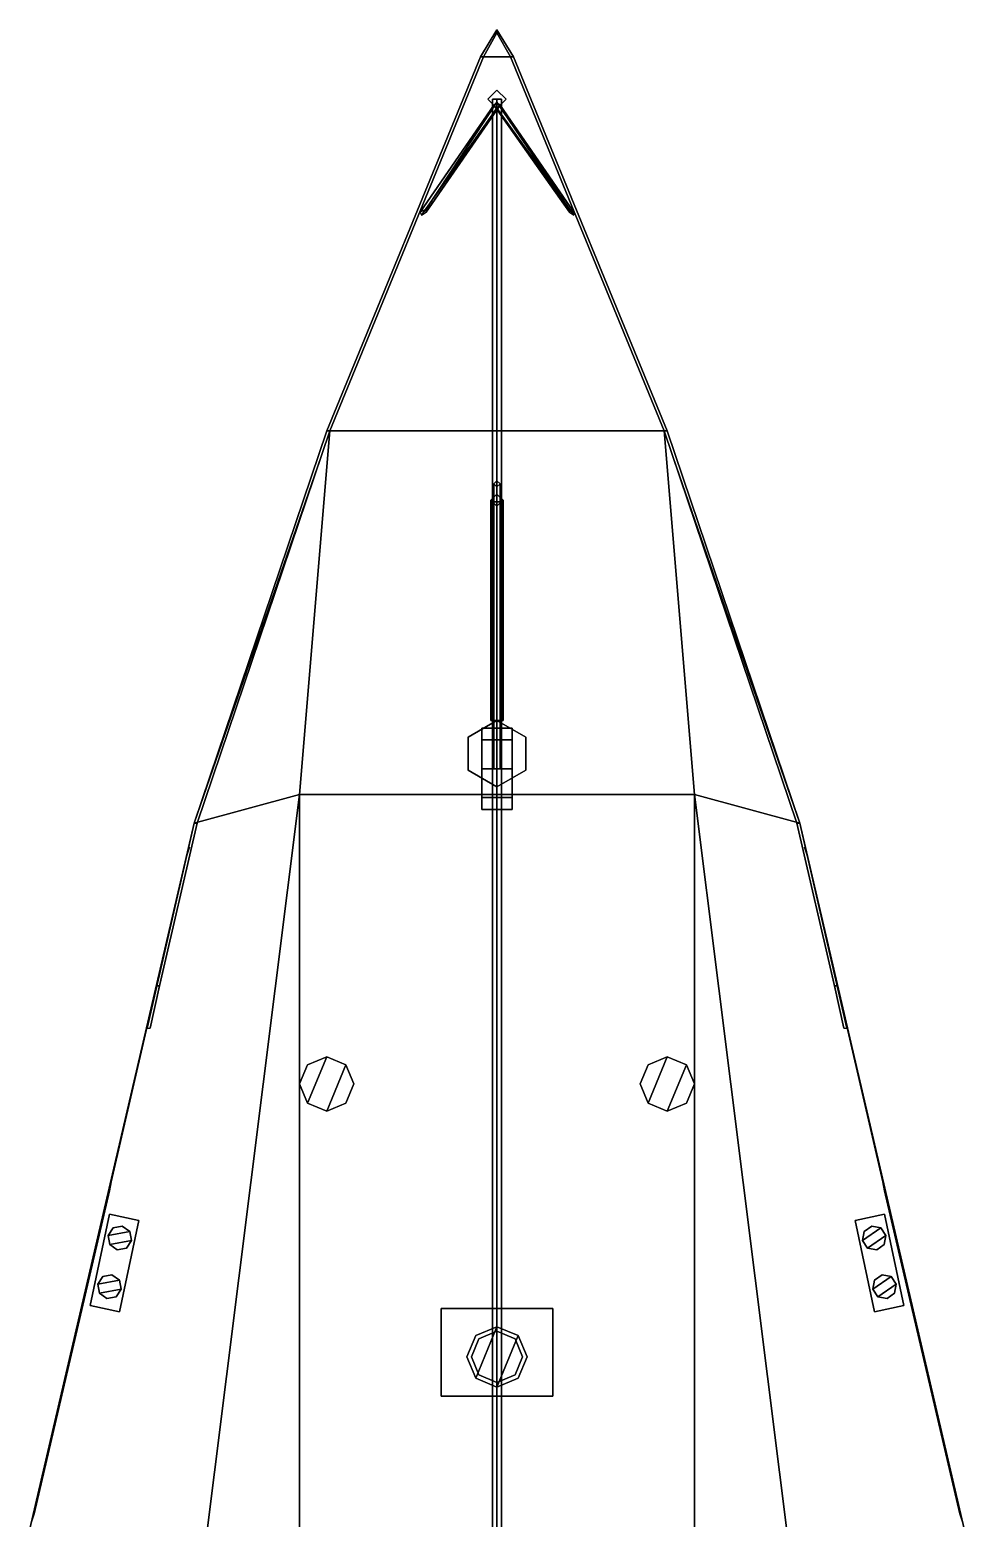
# Model space of a CAD drawing. Extents: x -5.2 to 5.2, y -30 to 29.6.
# Drawn here: x -3.1 to 3.1, y 19.72 to 29.59 of the extents above; entities that cross this region are included whole.
import ezdxf

# ---------------------------------------------------------------- set-up
doc = ezdxf.new("R2010")
doc.units = 0
doc.layers.get('0').update_dxf_attribs({"linetype": 'CONTINUOUS'})
doc.layers.add('RAILINGS', color=6, linetype='CONTINUOUS')

msp = doc.modelspace()

# ---------------------------------------------------------------- linework, layer by layer
for points in [[(-0.09, 29.41, 1.53), (0, 29.57, 1.53), (0, 29.59, 1.53), (-0.11, 29.41, 1.53)], [(0, 29.59, 1.53), (0, 29.59), (-0.11, 29.41), (-0.11, 29.41, 1.53)], [(0, 29.57, 1), (0, 29.57, 1), (-0.09, 29.41, 1), (0.09, 29.41, 1)], [(-0.09, 29.41, 1), (0, 29.57, 1), (0, 29.57, 1.53), (-0.09, 29.41, 1.53)], [(0.11, 29.41), (0, 29.59), (0, 29.59, 1.53), (0.11, 29.41, 1.53)], [(0.11, 29.41, 1.53), (0, 29.59, 1.53), (0, 29.57, 1.53), (0.09, 29.41, 1.53)], [(0, 29.57, 1.53), (0, 29.57, 1), (0.09, 29.41, 1), (0.09, 29.41, 1.53)], [(-1.11, 26.93, 1.4), (-0.09, 29.41, 1.53), (-0.11, 29.41, 1.53), (-1.13, 26.93, 1.4)], [(-0.11, 29.41, 1.53), (-0.11, 29.41), (-1.13, 26.93), (-1.13, 26.93, 1.4)], [(1.11, 26.93, 0.95), (0.09, 29.41, 1), (-0.09, 29.41, 1), (-1.11, 26.93, 0.95)], [(-1.11, 26.93, 0.95), (-0.09, 29.41, 1), (-0.09, 29.41, 1.53), (-1.11, 26.93, 1.4)], [(0.09, 29.41, 1.53), (0.09, 29.41, 1), (1.11, 26.93, 0.95), (1.11, 26.93, 1.4)], [(1.13, 26.93, 1.4), (0.11, 29.41, 1.53), (0.09, 29.41, 1.53), (1.11, 26.93, 1.4)], [(1.13, 26.93), (0.11, 29.41), (0.11, 29.41, 1.53), (1.13, 26.93, 1.4)], [(0, 29.19, 0.99), (-0.06, 29.13, 0.99), (-0.06, 29.13, 4.66), (0, 29.19, 4.66)], [(0.06, 29.13, 4.66), (0, 29.19, 4.66), (-0.06, 29.13, 4.66), (0, 29.07, 4.66)], [(-0.06, 29.13, 0.99), (0, 29.07, 0.99), (0, 29.07, 4.66), (-0.06, 29.13, 4.66)], [(-0.03, 10.58, 11.58), (0, 10.58, 11.61), (0, 29.13, 2.39), (-0.03, 29.13, 2.36)], [(0, 10.58, 11.55), (-0.03, 10.58, 11.58), (-0.03, 29.13, 2.36), (0, 29.13, 2.33)], [(0.06, 29.13, 0.99), (0, 29.19, 0.99), (0, 29.19, 4.66), (0.06, 29.13, 4.66)], [(0, 29.07, 0.99), (0.06, 29.13, 0.99), (0.06, 29.13, 4.66), (0, 29.07, 4.66)], [(0, 10.58, 11.61), (0.03, 10.58, 11.58), (0.03, 29.13, 2.36), (0, 29.13, 2.39)], [(0.03, 10.58, 11.58), (0, 10.58, 11.55), (0, 29.13, 2.33), (0.03, 29.13, 2.36)], [(-0.47, 28.4, 0.97), (-0.51, 28.38, 0.97), (-0.02, 29.09, 2.27), (0, 29.11, 2.27)], [(-0.51, 28.38, 0.97), (-0.5, 28.36, 0.97), (0, 29.07, 2.27), (-0.02, 29.09, 2.27)], [(-0.5, 28.36, 0.97), (-0.47, 28.38, 0.97), (0.02, 29.09, 2.27), (0, 29.07, 2.27)], [(-0.47, 28.38, 0.97), (-0.47, 28.4, 0.97), (0, 29.11, 2.27), (0.02, 29.09, 2.27)], [(0.48, 28.4, 0.97), (0.48, 28.38, 0.97), (-0.02, 29.09, 2.27), (0, 29.11, 2.27)], [(0.48, 28.38, 0.97), (0.51, 28.36, 0.97), (0, 29.07, 2.27), (-0.02, 29.09, 2.27)], [(0.51, 28.38, 0.97), (0.48, 28.4, 0.97), (0, 29.11, 2.27), (0.02, 29.09, 2.27)], [(0.51, 28.36, 0.97), (0.51, 28.38, 0.97), (0.02, 29.09, 2.27), (0, 29.07, 2.27)], [(-1.31, 24.52, 0.91), (-1.11, 26.93, 0.95), (-1.11, 26.93, 0.95), (-2.01, 24.33, 0.91)], [(-1.99, 24.33, 1.31), (-1.11, 26.93, 1.4), (-1.13, 26.93, 1.4), (-2.01, 24.33, 1.31)], [(-1.13, 26.93, 1.4), (-1.13, 26.93), (-2.01, 24.33), (-2.01, 24.33, 1.31)], [(-1.99, 24.33, 0.91), (-1.11, 26.93, 0.95), (-1.11, 26.93, 1.4), (-1.99, 24.33, 1.31)], [(1.31, 24.52, 0.91), (1.11, 26.93, 0.95), (-1.11, 26.93, 0.95), (-1.31, 24.52, 0.91)], [(2.01, 24.33, 0.91), (1.11, 26.93, 0.95), (1.11, 26.93, 0.95), (1.31, 24.52, 0.91)], [(1.11, 26.93, 1.4), (1.11, 26.93, 0.95), (1.99, 24.33, 0.91), (1.99, 24.33, 1.31)], [(2.01, 24.33, 1.31), (1.13, 26.93, 1.4), (1.11, 26.93, 1.4), (1.99, 24.33, 1.31)], [(2.01, 24.33), (1.13, 26.93), (1.13, 26.93, 1.4), (2.01, 24.33, 1.31)], [(0, 26.6, 2.69), (-0.02, 26.58, 2.69), (-0.02, 26.46, 2.73), (0, 26.46, 2.75)], [(0, 26.6, 0.98), (-0.02, 26.58, 0.98), (-0.02, 26.58, 2.69), (0, 26.6, 2.69)], [(-0.02, 26.58, 2.69), (0, 26.56, 2.69), (0, 26.46, 2.71), (-0.02, 26.46, 2.73)], [(-0.02, 26.58, 0.98), (0, 26.56, 0.98), (0, 26.56, 2.69), (-0.02, 26.58, 2.69)], [(0.02, 26.58, 2.69), (0, 26.6, 2.69), (0, 26.46, 2.75), (0.02, 26.46, 2.73)], [(0.02, 26.58, 0.98), (0, 26.6, 0.98), (0, 26.6, 2.69), (0.02, 26.58, 2.69)], [(0, 26.56, 2.69), (0.02, 26.58, 2.69), (0.02, 26.46, 2.73), (0, 26.46, 2.71)], [(0, 26.56, 0.98), (0.02, 26.58, 0.98), (0.02, 26.58, 2.69), (0, 26.56, 2.69)], [(0, 25.01, 1.21), (-0.04, 25.01, 1.25), (-0.04, 26.47, 2.73), (0, 26.51, 2.69)], [(0, 26.43, 2.77), (0.04, 26.47, 2.73), (0, 26.51, 2.69), (-0.04, 26.47, 2.73)], [(-0.04, 25.01, 1.25), (0, 25.01, 1.29), (0, 26.43, 2.77), (-0.04, 26.47, 2.73)], [(-0.02, 24.69, 1.81), (0, 24.69, 1.83), (0, 26.46, 2.75), (-0.02, 26.46, 2.73)], [(0, 24.69, 1.79), (-0.02, 24.69, 1.81), (-0.02, 26.46, 2.73), (0, 26.46, 2.71)], [(0.04, 25.01, 1.25), (0, 25.01, 1.21), (0, 26.51, 2.69), (0.04, 26.47, 2.73)], [(0, 25.01, 1.29), (0.04, 25.01, 1.25), (0.04, 26.47, 2.73), (0, 26.43, 2.77)], [(0, 24.69, 1.83), (0.02, 24.69, 1.81), (0.02, 26.46, 2.73), (0, 26.46, 2.75)], [(0.02, 24.69, 1.81), (0, 24.69, 1.79), (0, 26.46, 2.71), (0.02, 26.46, 2.73)], [(-0.1905, 24.9, 1.27), (0, 25.01, 1.27), (0, 25.01, 0.91), (-0.1905, 24.9, 0.91)], [(-0.1905, 24.9, 1.27), (-0.1905, 24.68, 1.27), (0, 24.57, 1.27), (0, 25.01, 1.27)], [(0, 25.01, 1.27), (0.1905, 24.9, 1.27), (0.1905, 24.9, 0.91), (0, 25.01, 0.91)], [(0, 25.01, 1.27), (0, 24.57, 1.27), (0.1905, 24.68, 1.27), (0.1905, 24.9, 1.27)], [(-0.1905, 24.68, 1.27), (-0.1905, 24.9, 1.27), (-0.1905, 24.9, 0.91), (-0.1905, 24.68, 0.91)], [(-0.1, 24.96, 1.56), (-0.1, 24.8809, 1.7509), (0.1, 24.8809, 1.7509), (0.1, 24.96, 1.56)], [(-0.1, 24.8809, 1.3691), (-0.1, 24.96, 1.56), (0.1, 24.96, 1.56), (0.1, 24.8809, 1.3691)], [(-0.1, 24.96, 1.56), (-0.1, 24.4991, 1.7509), (-0.1, 24.69, 1.83), (-0.1, 24.8809, 1.7509)], [(-0.1, 24.8809, 1.3691), (-0.1, 24.42, 1.56), (-0.1, 24.4991, 1.7509), (-0.1, 24.96, 1.56)], [(-0.1, 24.8809, 1.7509), (-0.1, 24.69, 1.83), (0.1, 24.69, 1.83), (0.1, 24.8809, 1.7509)], [(-0.1, 24.69, 1.29), (-0.1, 24.8809, 1.3691), (0.1, 24.8809, 1.3691), (0.1, 24.69, 1.29)], [(-0.1, 24.69, 1.29), (-0.1, 24.4991, 1.3691), (-0.1, 24.42, 1.56), (-0.1, 24.8809, 1.3691)], [(0.1, 24.69, 1.29), (0.1, 24.8809, 1.3691), (0.1, 24.96, 1.56), (0.1, 24.4991, 1.3691)], [(0.1, 24.4991, 1.3691), (0.1, 24.96, 1.56), (0.1, 24.8809, 1.7509), (0.1, 24.42, 1.56)], [(0.1, 24.42, 1.56), (0.1, 24.8809, 1.7509), (0.1, 24.69, 1.83), (0.1, 24.4991, 1.7509)], [(0.1905, 24.9, 1.27), (0.1905, 24.68, 1.27), (0.1905, 24.68, 0.91), (0.1905, 24.9, 0.91)], [(0, 24.57, 1.27), (-0.1905, 24.68, 1.27), (-0.1905, 24.68, 0.91), (0, 24.57, 0.91)], [(-0.1, 24.69, 1.83), (-0.1, 24.4991, 1.7509), (0.1, 24.4991, 1.7509), (0.1, 24.69, 1.83)], [(-0.1, 24.4991, 1.3691), (-0.1, 24.69, 1.29), (0.1, 24.69, 1.29), (0.1, 24.4991, 1.3691)], [(0.1905, 24.68, 1.27), (0, 24.57, 1.27), (0, 24.57, 0.91), (0.1905, 24.68, 0.91)], [(-2.52, 14.88, 0.81), (-1.31, 24.52, 0.91), (-2.01, 24.33, 0.91), (-3.1, 19.65, 0.84)], [(-0.1, 24.4991, 1.7509), (-0.1, 24.42, 1.56), (0.1, 24.42, 1.56), (0.1, 24.4991, 1.7509)], [(-0.1, 24.42, 1.56), (-0.1, 24.4991, 1.3691), (0.1, 24.4991, 1.3691), (0.1, 24.42, 1.56)], [(3.1, 19.65, 0.84), (2.01, 24.33, 0.91), (1.31, 24.52, 0.91), (2.52, 14.88, 0.81)], [(-3.1, 19.65, 0.84), (-2.01, 24.33, 0.91), (-2.01, 24.33), (-3.1, 19.65)], [(-2.01, 24.33, 1.31), (-2.01, 24.33, 0.91), (-2.32, 22.97, 0.89), (-2.26, 23.25, 1.27)], [(-2.3, 22.97, 0.89), (-1.99, 24.33, 0.91), (-1.99, 24.33, 1.31), (-2.24, 23.25, 1.27)], [(-2.24, 23.25, 1.27), (-1.99, 24.33, 1.31), (-2.01, 24.33, 1.31), (-2.26, 23.25, 1.27)], [(2.26, 23.25, 1.27), (2.01, 24.33, 1.31), (1.99, 24.33, 1.31), (2.24, 23.25, 1.27)], [(1.99, 24.33, 1.31), (1.99, 24.33, 0.91), (2.3, 22.97, 0.89), (2.24, 23.25, 1.27)], [(3.1, 19.65), (2.01, 24.33), (2.01, 24.33, 0.91), (3.1, 19.65, 0.84)], [(2.32, 22.97, 0.89), (2.01, 24.33, 0.91), (2.01, 24.33, 1.31), (2.26, 23.25, 1.27)], [(-2.26, 23.25, 1.27), (-2.32, 22.97, 0.89), (-2.3, 22.97, 0.89), (-2.24, 23.25, 1.27)], [(2.24, 23.25, 1.27), (2.3, 22.97, 0.89), (2.32, 22.97, 0.89), (2.26, 23.25, 1.27)], [(-1.2573, 22.4727, 1.51), (-1.13, 22.78, 1.51), (-1.2573, 22.7273, 1.51), (-1.31, 22.6, 1.51)], [(-1.2573, 22.7273, 0.95), (-1.31, 22.6, 0.95), (-1.31, 22.6, 1.51), (-1.2573, 22.7273, 1.51)], [(-1.13, 22.42, 1.51), (-1.0027, 22.7273, 1.51), (-1.13, 22.78, 1.51), (-1.2573, 22.4727, 1.51)], [(-1.13, 22.78, 0.94), (-1.2573, 22.7273, 0.95), (-1.2573, 22.7273, 1.51), (-1.13, 22.78, 1.51)], [(-1.0027, 22.7273, 0.95), (-1.13, 22.78, 0.94), (-1.13, 22.78, 1.51), (-1.0027, 22.7273, 1.51)], [(-1.0027, 22.4727, 1.51), (-0.95, 22.6, 1.51), (-1.0027, 22.7273, 1.51), (-1.13, 22.42, 1.51)], [(-0.95, 22.6, 0.95), (-1.0027, 22.7273, 0.95), (-1.0027, 22.7273, 1.51), (-0.95, 22.6, 1.51)], [(1.0027, 22.4727, 1.51), (1.13, 22.78, 1.51), (1.0027, 22.7273, 1.51), (0.95, 22.6, 1.51)], [(1.0027, 22.7273, 0.95), (0.95, 22.6, 0.95), (0.95, 22.6, 1.51), (1.0027, 22.7273, 1.51)], [(1.13, 22.78, 0.94), (1.0027, 22.7273, 0.95), (1.0027, 22.7273, 1.51), (1.13, 22.78, 1.51)], [(1.13, 22.42, 1.51), (1.2573, 22.7273, 1.51), (1.13, 22.78, 1.51), (1.0027, 22.4727, 1.51)], [(1.2573, 22.7273, 0.95), (1.13, 22.78, 0.94), (1.13, 22.78, 1.51), (1.2573, 22.7273, 1.51)], [(1.2573, 22.4727, 1.51), (1.31, 22.6, 1.51), (1.2573, 22.7273, 1.51), (1.13, 22.42, 1.51)], [(1.31, 22.6, 0.95), (1.2573, 22.7273, 0.95), (1.2573, 22.7273, 1.51), (1.31, 22.6, 1.51)], [(-1.31, 22.6, 0.95), (-1.2573, 22.4727, 0.95), (-1.2573, 22.4727, 1.51), (-1.31, 22.6, 1.51)], [(-1.0027, 22.4727, 0.95), (-0.95, 22.6, 0.95), (-0.95, 22.6, 1.51), (-1.0027, 22.4727, 1.51)], [(0.95, 22.6, 0.95), (1.0027, 22.4727, 0.95), (1.0027, 22.4727, 1.51), (0.95, 22.6, 1.51)], [(1.2573, 22.4727, 0.95), (1.31, 22.6, 0.95), (1.31, 22.6, 1.51), (1.2573, 22.4727, 1.51)], [(-1.2573, 22.4727, 0.95), (-1.13, 22.42, 0.95), (-1.13, 22.42, 1.51), (-1.2573, 22.4727, 1.51)], [(-1.13, 22.42, 0.95), (-1.0027, 22.4727, 0.95), (-1.0027, 22.4727, 1.51), (-1.13, 22.42, 1.51)], [(1.0027, 22.4727, 0.95), (1.13, 22.42, 0.95), (1.13, 22.42, 1.51), (1.0027, 22.4727, 1.51)], [(1.13, 22.42, 0.95), (1.2573, 22.4727, 0.95), (1.2573, 22.4727, 1.51), (1.13, 22.42, 1.51)], [(-2.5711, 21.7365, 0.86), (-2.7, 21.13, 0.86), (-2.7, 21.13, 0.99), (-2.5711, 21.7365, 0.99)], [(-2.5711, 21.7365, 0.99), (-2.7, 21.13, 0.99), (-2.5044, 21.0884, 0.99), (-2.3755, 21.6949, 0.99)], [(-2.3755, 21.6949, 0.99), (-2.3755, 21.6949, 0.86), (-2.5711, 21.7365, 0.86), (-2.5711, 21.7365, 0.99)], [(2.5711, 21.7365, 0.99), (2.5711, 21.7365, 0.86), (2.3755, 21.6949, 0.86), (2.3755, 21.6949, 0.99)], [(2.3755, 21.6949, 0.99), (2.5044, 21.0884, 0.99), (2.7, 21.13, 0.99), (2.5711, 21.7365, 0.99)], [(2.7, 21.13, 0.99), (2.7, 21.13, 0.86), (2.5711, 21.7365, 0.86), (2.5711, 21.7365, 0.99)], [(-2.4858, 21.657, 1.18), (-2.546, 21.6458, 1.18), (-2.5806, 21.5954, 1.18), (-2.4353, 21.6223, 1.18)], [(-2.546, 21.6458, 0.99), (-2.5806, 21.5954, 0.99), (-2.5806, 21.5954, 1.18), (-2.546, 21.6458, 1.18)], [(-2.4353, 21.6223, 1.18), (-2.5806, 21.5954, 1.18), (-2.5695, 21.5351, 1.18), (-2.4241, 21.5621, 1.18)], [(-2.4858, 21.657, 0.99), (-2.546, 21.6458, 0.99), (-2.546, 21.6458, 1.18), (-2.4858, 21.657, 1.18)], [(-2.5044, 21.0884, 0.99), (-2.5044, 21.0884, 0.86), (-2.3755, 21.6949, 0.86), (-2.3755, 21.6949, 0.99)], [(-2.4353, 21.6223, 0.99), (-2.4858, 21.657, 0.99), (-2.4858, 21.657, 1.18), (-2.4353, 21.6223, 1.18)], [(-2.4241, 21.5621, 0.99), (-2.4353, 21.6223, 0.99), (-2.4353, 21.6223, 1.18), (-2.4241, 21.5621, 1.18)], [(2.3755, 21.6949, 0.86), (2.5044, 21.0884, 0.86), (2.5044, 21.0884, 0.99), (2.3755, 21.6949, 0.99)], [(2.4858, 21.657, 1.18), (2.4353, 21.6223, 1.18), (2.4241, 21.5621, 1.18), (2.546, 21.6458, 1.18)], [(2.546, 21.6458, 1.18), (2.4241, 21.5621, 1.18), (2.4588, 21.5116, 1.18), (2.5806, 21.5954, 1.18)], [(2.4353, 21.6223, 0.99), (2.4241, 21.5621, 0.99), (2.4241, 21.5621, 1.18), (2.4353, 21.6223, 1.18)], [(2.4858, 21.657, 0.99), (2.4353, 21.6223, 0.99), (2.4353, 21.6223, 1.18), (2.4858, 21.657, 1.18)], [(2.546, 21.6458, 0.99), (2.4858, 21.657, 0.99), (2.4858, 21.657, 1.18), (2.546, 21.6458, 1.18)], [(2.5806, 21.5954, 0.99), (2.546, 21.6458, 0.99), (2.546, 21.6458, 1.18), (2.5806, 21.5954, 1.18)], [(-2.5806, 21.5954, 0.99), (-2.5695, 21.5351, 0.99), (-2.5695, 21.5351, 1.18), (-2.5806, 21.5954, 1.18)], [(-2.4241, 21.5621, 1.18), (-2.5695, 21.5351, 1.18), (-2.519, 21.5005, 1.18), (-2.4588, 21.5116, 1.18)], [(-2.5695, 21.5351, 0.99), (-2.519, 21.5005, 0.99), (-2.519, 21.5005, 1.18), (-2.5695, 21.5351, 1.18)], [(-2.4588, 21.5116, 0.99), (-2.4241, 21.5621, 0.99), (-2.4241, 21.5621, 1.18), (-2.4588, 21.5116, 1.18)], [(2.4241, 21.5621, 0.99), (2.4588, 21.5116, 0.99), (2.4588, 21.5116, 1.18), (2.4241, 21.5621, 1.18)], [(2.5806, 21.5954, 1.18), (2.4588, 21.5116, 1.18), (2.519, 21.5005, 1.18), (2.5695, 21.5351, 1.18)], [(2.519, 21.5005, 0.99), (2.5695, 21.5351, 0.99), (2.5695, 21.5351, 1.18), (2.519, 21.5005, 1.18)], [(2.5695, 21.5351, 0.99), (2.5806, 21.5954, 0.99), (2.5806, 21.5954, 1.18), (2.5695, 21.5351, 1.18)], [(-2.519, 21.5005, 0.99), (-2.4588, 21.5116, 0.99), (-2.4588, 21.5116, 1.18), (-2.519, 21.5005, 1.18)], [(2.4588, 21.5116, 0.99), (2.519, 21.5005, 0.99), (2.519, 21.5005, 1.18), (2.4588, 21.5116, 1.18)], [(-2.5544, 21.3342, 1.18), (-2.6146, 21.323, 1.18), (-2.6493, 21.2726, 1.18), (-2.5039, 21.2995, 1.18)], [(-2.6146, 21.323, 0.99), (-2.6493, 21.2726, 0.99), (-2.6493, 21.2726, 1.18), (-2.6146, 21.323, 1.18)], [(-2.5544, 21.3342, 0.99), (-2.6146, 21.323, 0.99), (-2.6146, 21.323, 1.18), (-2.5544, 21.3342, 1.18)], [(-2.5039, 21.2995, 0.99), (-2.5544, 21.3342, 0.99), (-2.5544, 21.3342, 1.18), (-2.5039, 21.2995, 1.18)], [(2.5544, 21.3342, 1.18), (2.5039, 21.2995, 1.18), (2.4927, 21.2393, 1.18), (2.6146, 21.323, 1.18)], [(2.6146, 21.323, 1.18), (2.4927, 21.2393, 1.18), (2.5274, 21.1888, 1.18), (2.6493, 21.2726, 1.18)], [(2.5544, 21.3342, 0.99), (2.5039, 21.2995, 0.99), (2.5039, 21.2995, 1.18), (2.5544, 21.3342, 1.18)], [(2.6146, 21.323, 0.99), (2.5544, 21.3342, 0.99), (2.5544, 21.3342, 1.18), (2.6146, 21.323, 1.18)], [(2.6493, 21.2726, 0.99), (2.6146, 21.323, 0.99), (2.6146, 21.323, 1.18), (2.6493, 21.2726, 1.18)], [(-2.5039, 21.2995, 1.18), (-2.6493, 21.2726, 1.18), (-2.6381, 21.2124, 1.18), (-2.4927, 21.2393, 1.18)], [(-2.6493, 21.2726, 0.99), (-2.6381, 21.2124, 0.99), (-2.6381, 21.2124, 1.18), (-2.6493, 21.2726, 1.18)], [(-2.4927, 21.2393, 1.18), (-2.6381, 21.2124, 1.18), (-2.5876, 21.1777, 1.18), (-2.5274, 21.1888, 1.18)], [(-2.5274, 21.1888, 0.99), (-2.4927, 21.2393, 0.99), (-2.4927, 21.2393, 1.18), (-2.5274, 21.1888, 1.18)], [(-2.4927, 21.2393, 0.99), (-2.5039, 21.2995, 0.99), (-2.5039, 21.2995, 1.18), (-2.4927, 21.2393, 1.18)], [(2.5039, 21.2995, 0.99), (2.4927, 21.2393, 0.99), (2.4927, 21.2393, 1.18), (2.5039, 21.2995, 1.18)], [(2.4927, 21.2393, 0.99), (2.5274, 21.1888, 0.99), (2.5274, 21.1888, 1.18), (2.4927, 21.2393, 1.18)], [(2.6493, 21.2726, 1.18), (2.5274, 21.1888, 1.18), (2.5876, 21.1777, 1.18), (2.6381, 21.2124, 1.18)], [(2.6381, 21.2124, 0.99), (2.6493, 21.2726, 0.99), (2.6493, 21.2726, 1.18), (2.6381, 21.2124, 1.18)], [(-2.7, 21.13, 0.99), (-2.7, 21.13, 0.86), (-2.5044, 21.0884, 0.86), (-2.5044, 21.0884, 0.99)], [(-2.6381, 21.2124, 0.99), (-2.5876, 21.1777, 0.99), (-2.5876, 21.1777, 1.18), (-2.6381, 21.2124, 1.18)], [(-2.5876, 21.1777, 0.99), (-2.5274, 21.1888, 0.99), (-2.5274, 21.1888, 1.18), (-2.5876, 21.1777, 1.18)], [(2.5044, 21.0884, 0.99), (2.5044, 21.0884, 0.86), (2.7, 21.13, 0.86), (2.7, 21.13, 0.99)], [(2.5274, 21.1888, 0.99), (2.5876, 21.1777, 0.99), (2.5876, 21.1777, 1.18), (2.5274, 21.1888, 1.18)], [(2.5876, 21.1777, 0.99), (2.6381, 21.2124, 0.99), (2.6381, 21.2124, 1.18), (2.5876, 21.1777, 1.18)], [(-0.37, 21.11, 1.47), (-0.37, 21.11, 0.98), (-0.37, 20.53, 1), (-0.37, 20.53, 1.47)], [(0.37, 21.11, 1.47), (0.37, 21.11, 0.98), (-0.37, 21.11, 0.98), (-0.37, 21.11, 1.47)], [(0.37, 20.53, 1.47), (0.37, 21.11, 1.47), (-0.37, 21.11, 1.47), (-0.37, 20.53, 1.47)], [(0.37, 20.53, 1), (0.37, 21.11, 0.98), (0.37, 21.11, 1.47), (0.37, 20.53, 1.47)], [(-0.1414, 20.6486, 1.92), (0, 20.99, 1.92), (-0.1414, 20.9314, 1.92), (-0.2, 20.79, 1.92)], [(-0.1414, 20.9314, 1.82), (-0.2, 20.79, 1.82), (-0.2, 20.79, 1.92), (-0.1414, 20.9314, 1.92)], [(0, 20.99, 1.82), (-0.1414, 20.9314, 1.82), (-0.1414, 20.9314, 1.92), (0, 20.99, 1.92)], [(0, 20.59, 1.92), (0.1414, 20.9314, 1.92), (0, 20.99, 1.92), (-0.1414, 20.6486, 1.92)], [(0, 20.96, 1.47), (-0.1202, 20.9102, 1.47), (-0.1202, 20.9102, 1.82), (0, 20.96, 1.82)], [(0.1414, 20.9314, 1.82), (0, 20.99, 1.82), (0, 20.99, 1.92), (0.1414, 20.9314, 1.92)], [(0.1202, 20.9102, 1.47), (0, 20.96, 1.47), (0, 20.96, 1.82), (0.1202, 20.9102, 1.82)], [(0.1414, 20.6486, 1.92), (0.2, 20.79, 1.92), (0.1414, 20.9314, 1.92), (0, 20.59, 1.92)], [(0.2, 20.79, 1.82), (0.1414, 20.9314, 1.82), (0.1414, 20.9314, 1.92), (0.2, 20.79, 1.92)], [(-0.1202, 20.9102, 1.47), (-0.17, 20.79, 1.47), (-0.17, 20.79, 1.82), (-0.1202, 20.9102, 1.82)], [(0.17, 20.79, 1.47), (0.1202, 20.9102, 1.47), (0.1202, 20.9102, 1.82), (0.17, 20.79, 1.82)], [(-0.2, 20.79, 1.82), (-0.1414, 20.6486, 1.82), (-0.1414, 20.6486, 1.92), (-0.2, 20.79, 1.92)], [(-0.17, 20.79, 1.47), (-0.1202, 20.6698, 1.47), (-0.1202, 20.6698, 1.82), (-0.17, 20.79, 1.82)], [(0.1202, 20.6698, 1.47), (0.17, 20.79, 1.47), (0.17, 20.79, 1.82), (0.1202, 20.6698, 1.82)], [(0.1414, 20.6486, 1.82), (0.2, 20.79, 1.82), (0.2, 20.79, 1.92), (0.1414, 20.6486, 1.92)], [(-0.1414, 20.6486, 1.82), (0, 20.59, 1.82), (0, 20.59, 1.92), (-0.1414, 20.6486, 1.92)], [(-0.1202, 20.6698, 1.47), (0, 20.62, 1.47), (0, 20.62, 1.82), (-0.1202, 20.6698, 1.82)], [(0, 20.62, 1.47), (0.1202, 20.6698, 1.47), (0.1202, 20.6698, 1.82), (0, 20.62, 1.82)], [(0, 20.59, 1.82), (0.1414, 20.6486, 1.82), (0.1414, 20.6486, 1.92), (0, 20.59, 1.92)], [(-0.37, 20.53, 1.47), (-0.37, 20.53, 1), (0.37, 20.53, 1), (0.37, 20.53, 1.47)]]:
    msp.add_3dface(points)
at = {"color": 3}
for points in [[(-1.31, 14.88, 1.13), (-1.31, 24.52, 0.91), (-1.31, 24.52, 0.91), (-2.52, 14.88, 0.81)], [(1.31, 24.52, 0.91), (-1.31, 24.52, 0.91), (-1.31, 14.88, 1.13), (1.31, 14.88, 1.13)], [(2.52, 14.88, 0.81), (1.31, 24.52, 0.91), (1.31, 24.52, 0.91), (1.31, 14.88, 1.13)]]:
    msp.add_3dface(points, dxfattribs=at)
at = {"layer": 'RAILINGS'}
for points in [[(-2.06, 24.11, 1.37), (-2.56, 21.95, 1.34), (-2.56, 21.95, 1.42), (-2.06, 24.11, 1.45)], [(-2.06, 24.11, 1.45), (-2.56, 21.95, 1.42), (-2.56, 21.95, 1.34), (-2.06, 24.11, 1.37)], [(-2.06, 24.11, 1.94), (-2.56, 21.95, 1.91), (-2.56, 21.95, 1.83), (-2.06, 24.11, 1.86)], [(-2.06, 24.11, 1.86), (-2.56, 21.95, 1.83), (-2.56, 21.95, 1.91), (-2.06, 24.11, 1.94)], [(-2.06, 24.11, 0.9), (-2.06, 24.11, 1.94), (-2.04, 24.17, 1.94), (-2.04, 24.17, 0.9)], [(-2.04, 24.17, 0.9), (-2.04, 24.17, 1.94), (-2.06, 24.11, 1.94), (-2.06, 24.11, 0.9)], [(2.04, 24.17, 0.9), (2.04, 24.17, 1.94), (2.06, 24.11, 1.94), (2.06, 24.11, 0.9)], [(2.06, 24.11, 0.9), (2.06, 24.11, 1.94), (2.04, 24.17, 1.94), (2.04, 24.17, 0.9)], [(2.06, 24.11, 1.94), (2.56, 21.95, 1.91), (2.56, 21.95, 1.83), (2.06, 24.11, 1.86)], [(2.06, 24.11, 1.86), (2.56, 21.95, 1.83), (2.56, 21.95, 1.91), (2.06, 24.11, 1.94)], [(2.06, 24.11, 1.45), (2.56, 21.95, 1.42), (2.56, 21.95, 1.34), (2.06, 24.11, 1.37)], [(2.06, 24.11, 1.37), (2.56, 21.95, 1.34), (2.56, 21.95, 1.42), (2.06, 24.11, 1.45)], [(-2.57, 21.89, 0.87), (-2.57, 21.89, 1.91), (-2.56, 21.95, 1.91), (-2.56, 21.95, 0.87)], [(-2.56, 21.95, 0.87), (-2.56, 21.95, 1.91), (-2.57, 21.89, 1.91), (-2.57, 21.89, 0.87)], [(2.56, 21.95, 0.87), (2.56, 21.95, 1.91), (2.57, 21.89, 1.91), (2.57, 21.89, 0.87)], [(2.57, 21.89, 0.87), (2.57, 21.89, 1.91), (2.56, 21.95, 1.91), (2.56, 21.95, 0.87)], [(-2.57, 21.89, 1.34), (-3.07, 19.75, 1.31), (-3.07, 19.75, 1.39), (-2.57, 21.89, 1.42)], [(-2.57, 21.89, 1.42), (-3.07, 19.75, 1.39), (-3.07, 19.75, 1.31), (-2.57, 21.89, 1.34)], [(-2.57, 21.89, 1.91), (-3.07, 19.75, 1.88), (-3.07, 19.75, 1.8), (-2.57, 21.89, 1.83)], [(-2.57, 21.89, 1.83), (-3.07, 19.75, 1.8), (-3.07, 19.75, 1.88), (-2.57, 21.89, 1.91)], [(2.57, 21.89, 1.91), (3.07, 19.75, 1.88), (3.07, 19.75, 1.8), (2.57, 21.89, 1.83)], [(2.57, 21.89, 1.83), (3.07, 19.75, 1.8), (3.07, 19.75, 1.88), (2.57, 21.89, 1.91)], [(2.57, 21.89, 1.42), (3.07, 19.75, 1.39), (3.07, 19.75, 1.31), (2.57, 21.89, 1.34)], [(2.57, 21.89, 1.34), (3.07, 19.75, 1.31), (3.07, 19.75, 1.39), (2.57, 21.89, 1.42)], [(-3.09, 19.69, 0.84), (-3.09, 19.69, 1.88), (-3.07, 19.75, 1.88), (-3.07, 19.75, 0.84)], [(-3.07, 19.75, 0.84), (-3.07, 19.75, 1.88), (-3.09, 19.69, 1.88), (-3.09, 19.69, 0.84)], [(3.07, 19.75, 0.84), (3.07, 19.75, 1.88), (3.09, 19.69, 1.88), (3.09, 19.69, 0.84)], [(3.09, 19.69, 0.84), (3.09, 19.69, 1.88), (3.07, 19.75, 1.88), (3.07, 19.75, 0.84)]]:
    msp.add_3dface(points, dxfattribs=at)

doc.saveas('drawing.dxf')
